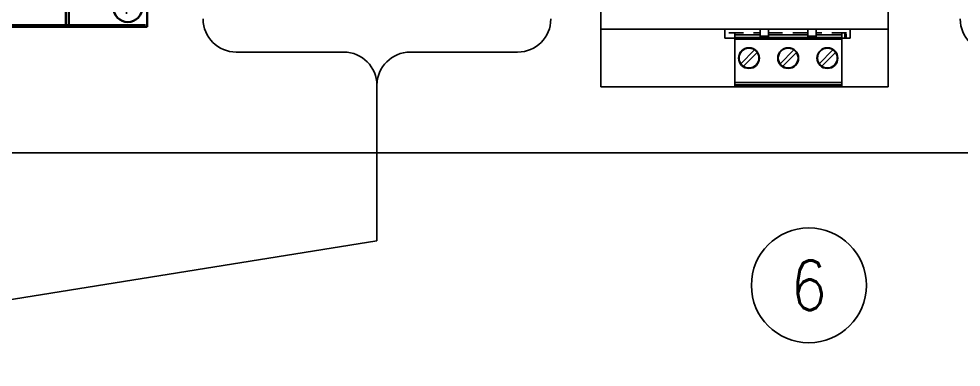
# Model space of a CAD drawing. Header units: inches. Extents: x -4 to 280, y -9 to 35.
# Drawn here: x 38.09 to 45.19, y 19.57 to 22.19 of the extents above; entities that cross this region are included whole.
import ezdxf
from ezdxf.enums import TextEntityAlignment as Align

# ---------------------------------------------------------------- set-up
doc = ezdxf.new("R2010")
doc.units = ezdxf.units.IN
doc.header["$LTSCALE"] = 0.5
doc.header["$MEASUREMENT"] = 0
for name, color, linetype, lineweight in [('E-EQPM', 6, 'Continuous', 35), ('G-Anno-Std-Note', 151, 'Continuous', 25), ('G-Anno-Std-Note @ 4', 151, 'Continuous', 25)]:
    doc.layers.add(name, color=color, linetype=linetype, lineweight=lineweight)
doc.layers.add('LAYER_1_0', color=160, linetype='Continuous')
doc.styles.add('Note', font='romans.shx', dxfattribs={"width": 0.75})
doc.styles.get("Standard").update_dxf_attribs({"font": 'romans.shx', "width": 0.85})

# ---------------------------------------------------------------- blocks, each defined once
blk = doc.blocks.new('Surge')
for p, q in [((0, 0), (0, 4.101)), ((3.1, 4.101), (0, 4.101)), ((0, 0), (0, 4.1)), ((3.088, 4.0889), (0.0121, 4.0889)), ((3.088, 4.0889), (3.088, 0.0121)), ((3.1, 0), (3.1, 4.101)), ((3.1, 0), (3.1, 4.1)), ((0, 0), (3.1, 0)), ((3.1, 0), (0, 0)), ((3.088, 0.0121), (0.0121, 0.0121))]:
    blk.add_line(p, q)
at = {"color": 8}
for p, q in [((0.5891, 4.0889), (0.5891, 0.898)), ((0.6111, 4.0889), (0.6111, 0.876)), ((0.262, 3.684), (0.262, 3.838)), ((1.314, 3.832), (1.179, 3.697)), ((1.619, 3.833), (1.479, 3.693)), ((1.781, 3.692), (1.916, 3.832)), ((2.214, 3.832), (2.079, 3.697)), ((2.519, 3.833), (2.379, 3.693)), ((2.681, 3.692), (2.816, 3.832)), ((0.6111, 3.2259), (0.0121, 3.2259)), ((2.489, 0.0121), (2.489, 3.226)), ((3.088, 3.226), (2.489, 3.226)), ((2.511, 3.204), (2.489, 3.226)), ((2.511, 0.0121), (2.511, 3.204)), ((3.088, 3.204), (2.511, 3.204)), ((0.0121, 0.898), (0.5891, 0.898)), ((0.0121, 0.876), (0.6111, 0.876)), ((0.5891, 0.898), (0.6111, 0.876)), ((3.088, 0.8751), (2.489, 0.8751)), ((1.318, 0.408), (1.183, 0.268)), ((1.48, 0.267), (1.62, 0.407)), ((1.785, 0.268), (1.92, 0.403))]:
    blk.add_line(p, q, dxfattribs=at)
for centre, radius in [((0.145, 3.955), 0.11), ((0.35, 3.761), 0.088), ((1.25, 3.761), 0.125), ((1.25, 3.761), 0.0956), ((1.55, 3.761), 0.125), ((1.552, 3.761), 0.0984), ((1.85, 3.761), 0.125), ((1.849, 3.761), 0.0976), ((2.15, 3.761), 0.125), ((2.15, 3.761), 0.0956), ((2.45, 3.761), 0.125), ((2.452, 3.761), 0.0984), ((2.75, 3.761), 0.125), ((2.749, 3.761), 0.0976), ((1.25, 0.339), 0.125), ((1.25, 0.339), 0.0976), ((1.55, 0.339), 0.125), ((1.547, 0.339), 0.0984), ((1.85, 0.339), 0.125), ((1.849, 0.339), 0.0956), ((2.955, 0.145), 0.11)]:
    blk.add_circle(centre, radius, dxfattribs=at)
blk.add_arc((0.35, 3.761), 0.1169, 221.18815, 138.81185, dxfattribs=at)
for p in [(0.145, 3.955), (2.955, 0.145)]:
    blk.add_text('+', height=0.125, rotation=90, dxfattribs=at).set_placement(p, align=Align.MIDDLE)
for s, height, p in [('STATUS', 0.1, (0.7567, 3.7469)), ('LOAD', 0.125, (1.0479, 3.7663)), ('LINE', 0.125, (1.0479, 0.3444))]:
    blk.add_text(s, height=height, rotation=90, dxfattribs=at).set_placement(p, align=Align.CENTER)
for s, p in [('N/L2', (1.6119, 3.5972)), ('G', (1.9137, 3.5972)), ('NC', (2.2105, 3.5972)), ('COM', (2.5073, 3.5972)), ('NC', (2.8091, 3.5972)), ('L/L1', (1.3151, 3.5972))]:
    blk.add_text(s, height=0.125, rotation=90, dxfattribs=at).set_placement(p, align=Align.RIGHT)
for s, p in [('L/L1', (1.312, 0.4999)), ('N/L2', (1.6054, 0.4999)), ('G', (1.9164, 0.4999))]:
    blk.add_text(s, height=0.125, rotation=90, dxfattribs=at).set_placement(p)
blk = doc.blocks.new('A$C6E383473')
at = {"layer": 'E-EQPM'}
blk.add_blockref('Surge', (0, 0), dxfattribs=at)
blk = doc.blocks.new('c2938581')
at = {"layer": 'LAYER_1_0', "color": 1}
for p, q in [((0.024805, 48.975133), (0.024805, -81.251544)), ((55.030577, 48.975133), (55.030577, -81.251544)), ((0.024805, -70.249287), (55.030577, -70.249287)), ((23.78649, -70.249287), (23.78649, -71.941173)), ((30.571777, -71.800958), (30.571777, -70.249287)), ((32.167201, -71.800958), (32.167201, -70.249287)), ((39.671653, -71.800958), (39.671653, -70.249287)), ((41.267076, -71.800958), (41.267076, -70.249287)), ((47.771761, -70.249287), (47.771761, -71.941173)), ((23.78649, -71.941173), (25.680086, -71.941173)), ((27.34579, -70.942095), (24.575589, -70.942095)), ((25.680086, -81.216404), (25.680086, -70.942095)), ((25.680086, -71.283849), (30.571777, -71.283849)), ((25.680086, -71.800958), (30.571777, -71.800958)), ((29.291924, -70.942095), (30.571777, -70.942095)), ((30.571777, -71.538097), (32.167201, -71.538097)), ((30.571777, -71.800958), (32.167201, -71.800958)), ((32.167201, -70.942095), (34.849897, -70.942095)), ((32.167201, -71.283849), (39.671653, -71.283849)), ((32.167201, -71.800958), (39.671653, -71.800958)), ((39.671653, -70.942095), (36.796031, -70.942095)), ((39.671653, -71.538097), (41.267076, -71.538097)), ((39.671653, -71.800958), (41.267076, -71.800958)), ((42.354004, -70.942095), (41.267076, -70.942095)), ((41.267076, -71.283849), (46.158767, -71.283849)), ((41.267076, -71.800958), (46.158767, -71.800958)), ((47.08791, -70.942095), (44.300138, -70.942095)), ((46.158767, -81.216404), (46.158767, -70.942095)), ((46.158767, -71.941173), (47.771761, -71.941173)), ((46.772339, -71.275236), (46.684833, -70.942095)), ((46.684833, -71.941173), (46.772339, -71.616989)), ((46.772339, -71.616989), (46.772339, -71.275236)), ((47.017974, -71.275236), (46.947694, -70.942095)), ((46.947694, -71.941173), (47.017974, -71.608032)), ((47.017974, -71.608032), (47.017974, -71.275236)), ((46.158767, -72.151668), (25.680086, -72.151668)), ((29.48485, -74.203223), (26.854864, -76.841821)), ((27.34579, -77.332747), (29.975776, -74.694149)), ((36.988957, -74.203223), (34.358971, -76.841821)), ((34.867467, -77.332747), (37.497453, -74.694149)), ((41.863078, -76.841821), (44.493064, -74.203223)), ((44.98399, -74.694149), (42.371574, -77.332747)), ((46.158767, -80.427477), (25.680086, -80.427477)), ((46.158767, -80.900833), (25.680086, -80.900833)), ((0.024805, -81.251544), (55.030577, -81.251544)), ((16.01935, -81.295296), (39.040167, -81.295296)), ((46.158767, -81.216404), (25.680086, -81.216404))]:
    blk.add_line(p, q, dxfattribs=at)
for centre, radius in [((28.41532, -75.763506), 1.998672), ((28.41532, -75.763506), 1.893597), ((35.919427, -75.763506), 1.998672), ((35.919427, -75.763506), 1.893597), ((43.423534, -75.763506), 1.998672), ((43.423534, -75.763506), 1.893597)]:
    blk.add_circle(centre, radius, dxfattribs=at)
blk = doc.blocks.new('Anno_Circle')
at = {"color": 0, "linetype": 'ByBlock', "lineweight": -2}
blk.add_circle((0, 0), 1.155, dxfattribs=at)
at = {"color": 0, "linetype": 'ByBlock', "lineweight": -2, "style": 'Note', "width": 0.85}
blk.add_attdef('ID', text='', height=1, dxfattribs=at).set_placement((0, 0), align=Align.MIDDLE)

msp = doc.modelspace()

# ---------------------------------------------------------------- linework, layer by layer
msp.add_lwpolyline([(51.77824, 19.18297), (32.94421, 19.18297), (32.94421, 21.18297), (51.77824, 21.18297)], close=True)
at = {"layer": 'G-Anno-Std-Note'}
for p, q in [((40.53959, 21.94211), (39.72946, 21.94211)), ((41.03959, 21.94211), (41.84971, 21.94211)), ((40.78959, 20.51875), (40.78959, 21.69211)), ((31, 18.94835), (40.78959, 20.51875))]:
    msp.add_line(p, q, dxfattribs=at)
for centre, start, end in [((39.72946, 22.19211), 180, 270), ((41.84971, 22.19211), 270, 0), ((45.43495, 22.19211), 180, 270), ((40.53959, 21.69211), 0, 90), ((41.03959, 21.69211), 90, 180)]:
    msp.add_arc(centre, 0.25, start, end, dxfattribs=at)

# ---------------------------------------------------------------- block references
at = {"xscale": 0.0393699999999626, "yscale": 0.0393699999999626, "zscale": 0.0393699999999626}
msp.add_blockref('c2938581', (42.47425, 24.87988), dxfattribs=at)
at = {"layer": 'E-EQPM', "color": 4, "rotation": 180}
msp.add_blockref('A$C6E383473', (39.05698, 26.23415), dxfattribs=at)
at = {"layer": 'G-Anno-Std-Note @ 4', "xscale": 0.375, "yscale": 0.375, "zscale": 0.375}
msp.add_blockref('Anno_Circle', (44.04421, 20.18297), dxfattribs=at).add_auto_attribs({'ID': '6'})

doc.saveas('drawing.dxf')
